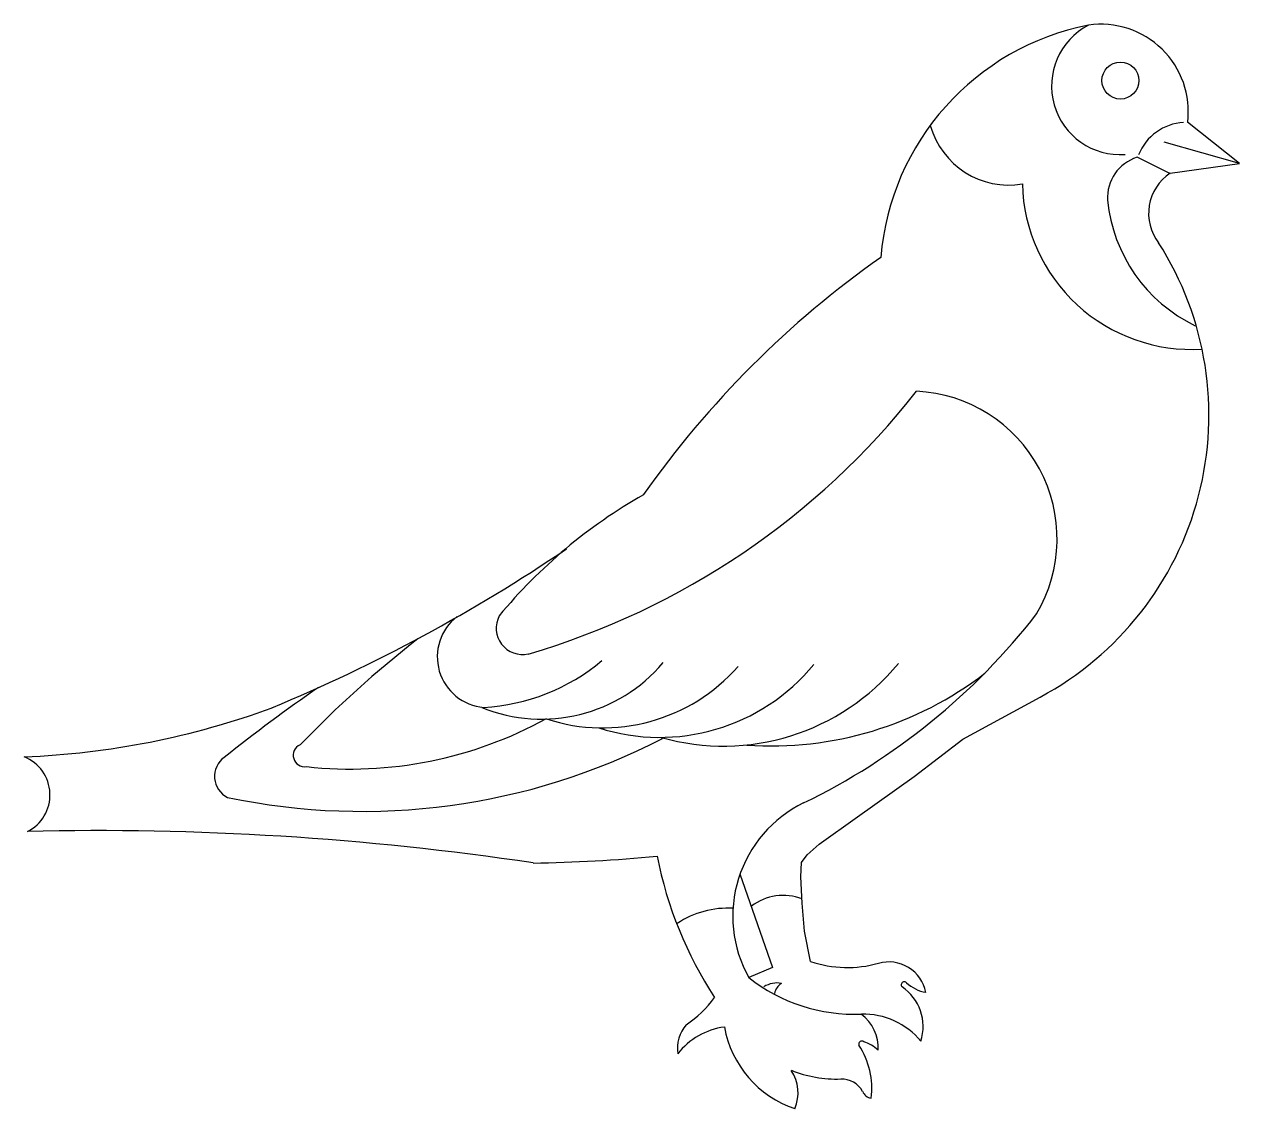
# Model space of a CAD drawing. Extents: x 161 to 281, y 115 to 222.
import ezdxf

# ---------------------------------------------------------------- set-up
doc = ezdxf.new("R2010")
doc.units = 0
doc.layers.get('0').update_dxf_attribs({"linetype": 'CONTINUOUS'})
doc.layers.add('LAYER_1', color=7, linetype='CONTINUOUS')

msp = doc.modelspace()

# ---------------------------------------------------------------- linework, layer by layer
at = {"linetype": 'BYBLOCK'}
for p, q in [((280.89, 208.22), (273.46, 210.31)), ((231.48, 137.97), (234.7, 128.69)), ((234.7, 128.69), (232.36, 127.69))]:
    msp.add_line(p, q, dxfattribs=at)
msp.add_circle((269.12, 216.41), 1.83, dxfattribs=at)
for centre, radius, start, end in [((270.86, 196.83), 25.53, 101.0552, 175.2992), ((269.09, 215.87), 6.78, 117.4667, 274.3116), ((267.2, 213.34), 8.64, 353.0914, 98.2249), ((258.08, 214.15), 8.07, 195.7549, 279.6353), ((275.65, 207.17), 5.1, 93.1007, 158.2225), ((272.01, 204.85), 4.16, 107.3562, 183.8071), ((276.68, 203.27), 4.77, 123.5519, 217.6091), ((276.17, 206.57), 16.75, 181.3125, 273.48), ((283.2, 206.07), 15.42, 185.5667, 244.3475), ((246.24, 183.33), 31.64, 298.1871, 32.5747), ((301.76, 119.07), 97.74, 125.2105, 144.7659), ((189.15, 232.71), 76.08, 286.3145, 321.8184), ((248.26, 171.1), 14.6, 329.3697, 87.2597), ((247.55, 130.42), 51.81, 119.6397, 140.3683), ((121.28, 307.68), 166.09, 292.6253, 304.0623), ((209.28, 203.64), 65.23, 295.898, 322.2034), ((206.55, 159.42), 5.02, 127.5851, 265.1019), ((209.98, 162.26), 2.62, 152.5739, 282.0527), ((267.26, 74.32), 110.11, 127.9043, 136.0701), ((211.85, 169.01), 15.75, 247.9596, 319.8038), ((205.01, 174.35), 19.96, 273.1857, 309.9398), ((229.83, 173.05), 22.46, 254.1342, 320.4669), ((217.89, 170.2), 17.81, 251.8632, 318.7947), ((223.52, 171.21), 19.76, 252.2645, 320.5808), ((234.56, 185.27), 34.67, 266.0204, 307.5925), ((289.95, 11.86), 175.86, 124.7265, 128.507), ((157.48, 229.97), 80.51, 272.2742, 290.1228), ((192.94, 188.37), 40.05, 263.7544, 298.9457), ((194.11, 208.94), 64.81, 258.1395, 297.2843), ((188.41, 149.68), 1.13, 113.69, 278.8304), ((159.16, 145.76), 4.05, 296.5756, 68.1211), ((181.81, 147.59), 2.32, 125.6719, 243.7767), ((243.23, 133.77), 12.46, 116.0135, 209.2024), ((167.96, -148.85), 291.08, 81.4957, 91.3755), ((208.93, 287.14), 148.13, 270.8019, 275.5577), ((262.52, 147.5), 40.01, 191.2328, 213), ((235.77, 130.62), 5.2, 69.0755, 127.1847), ((230.29, 125.49), 9.07, 86.7779, 123.5813), ((242.1, 140.16), 11.47, 251.5193, 285.6187), ((246.2, 125.49), 3.75, 11.3396, 105.6012), ((242.77, 140.82), 16.75, 231.5747, 272.4808), ((235.16, 124.71), 2.45, 79.753, 122.254), ((236.41, 125.82), 1.54, 122.1032, 168.2178), ((247.73, 126.99), 0.292, 41.2969, 222.6775), ((244.76, 122.82), 4.84, 342.9583, 55.2112), ((250.45, 129.81), 3.62, 226.4037, 260.7928), ((219.78, 132.53), 11.44, 303.9083, 323.4145), ((243.67, 116.64), 7.44, 39.7518, 91.3294), ((240.97, 120.74), 4.18, 356.9934, 52.9948), ((228.74, 120.74), 3.45, 138.3048, 189.5706), ((230.88, 115.82), 7.05, 97.7336, 141.959), ((240.21, 124.63), 10.43, 190.0567, 251.5853), ((243.54, 121.11), 0.306, 51.3769, 201.4806), ((236.89, 116.79), 7.63, 352.2781, 33.451), ((242.57, 117.72), 3.81, 47.3812, 72.3553), ((233.26, 116.29), 3.97, 336.8074, 34.1514), ((241.02, 129.55), 11.89, 247.9783, 272.0605), ((241.52, 115.26), 2.4, 29.3047, 91.7256), ((244.63, 116.84), 1.09, 202.1252, 260.4098)]:
    msp.add_arc(centre, radius, start, end, dxfattribs=at)
at = {"layer": 'LAYER_1'}
for p, q in [((280.92, 208.21), (275.77, 212.3)), ((274.07, 207.2), (270.77, 208.82)), ((274.05, 207.25), (280.92, 208.21)), ((253.52, 151.26), (261.19, 155.44)), ((248.73, 147.58), (253.52, 151.26)), ((243.1, 143.6), (248.73, 147.58)), ((239.32, 140.9), (243.1, 143.6)), ((238.14, 139.84), (239.32, 140.9)), ((237.58, 139.08), (238.14, 139.84)), ((237.51, 137.65), (237.58, 139.08)), ((237.63, 135.05), (237.51, 137.65)), ((237.88, 132.28), (237.63, 135.05)), ((238.47, 129.27), (237.88, 132.28))]:
    msp.add_line(p, q, dxfattribs=at)

doc.saveas('drawing.dxf')
